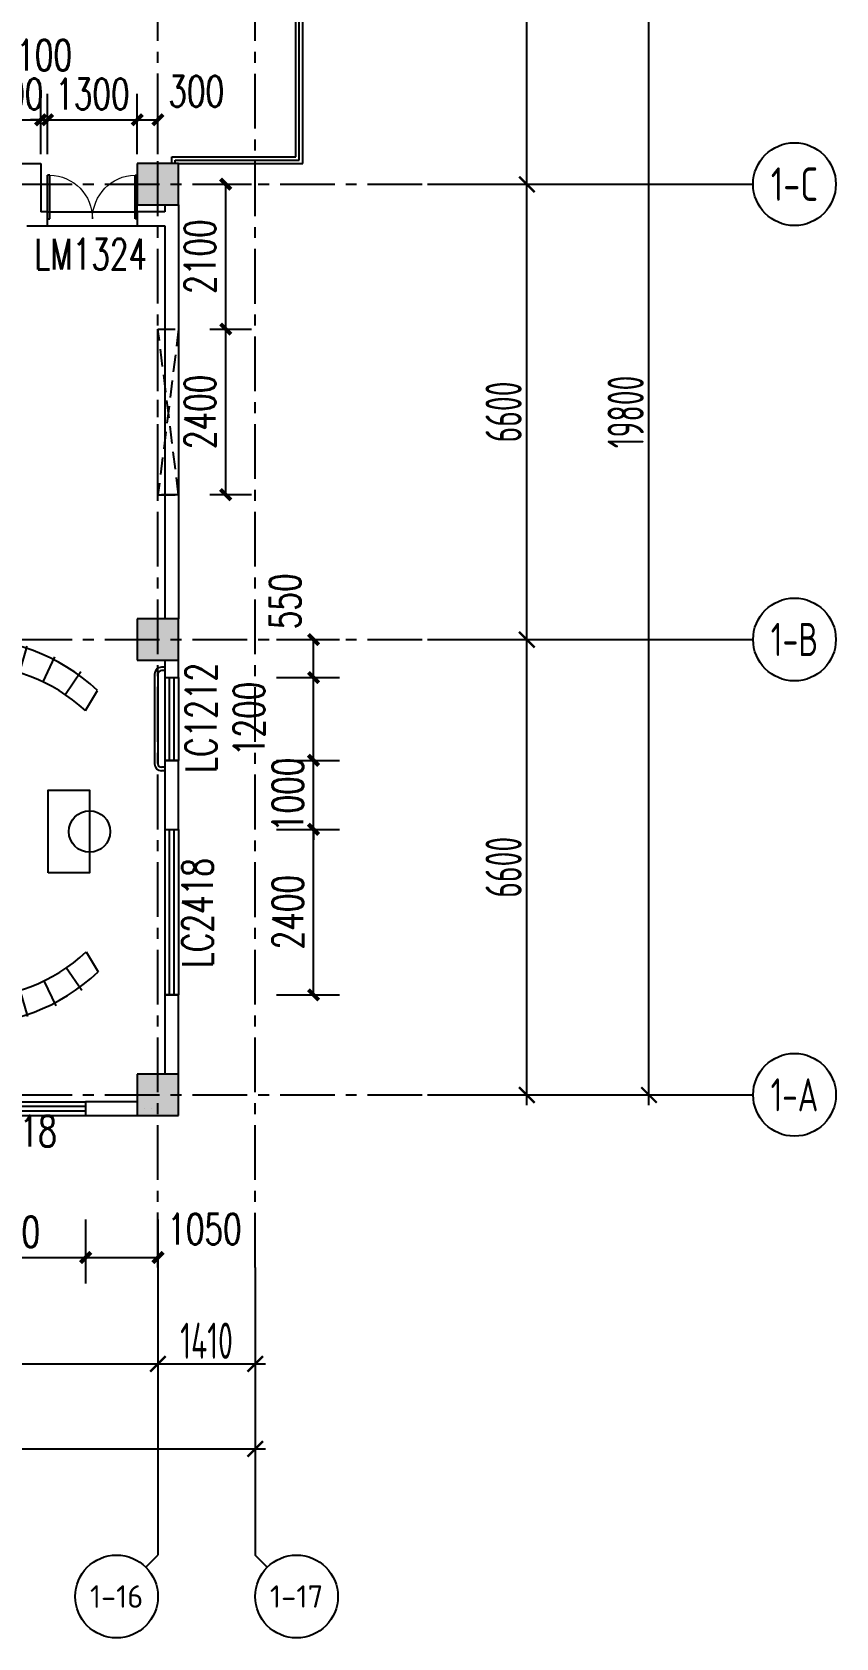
# Model space of a CAD drawing. Header units: millimetres. Extents: x -1048436 to -185795, y -983427 to 400387.
# Drawn here: x -681988 to -670332, y -215965 to -192689 of the extents above; entities that cross this region are included whole.
import ezdxf
from ezdxf.enums import TextEntityAlignment as Align

# ---------------------------------------------------------------- set-up
doc = ezdxf.new("R2010")
doc.units = ezdxf.units.MM
doc.header["$LTSCALE"] = 500
doc.linetypes.add('( Dashed )', pattern=[0.75, 0.5, -0.25])
doc.linetypes.add('一层轴网$0$CENTER', pattern=[50.8, 31.75, -6.35, 6.35, -6.35])
for name, color, linetype in [('AXIS_TEXT', 7, 'Continuous'), ('COLUMN', 254, 'Continuous'), ('PUB_DIM', 3, 'Continuous'), ('PUB_HATCH', 8, 'Continuous'), ('WINDOW', 4, 'Continuous'), ('WINDOW_TEXT', 7, 'Continuous'), ('一层轴网$0$建-文字', 4, 'Continuous'), ('一层轴网$0$建-符号', 150, 'Continuous'), ('一层轴网$0$建-轴线', 1, '一层轴网$0$CENTER'), ('建-墙', 254, 'Continuous'), ('建-家具', 8, 'Continuous'), ('建-楼梯-扶手栏杆', 3, 'Continuous'), ('建-符号-门编号', 13, 'Continuous'), ('建-门扇', 32, 'Continuous')]:
    doc.layers.add(name, color=color, linetype=linetype)
doc.layers.add('建-修改云', color=30, linetype='Continuous', plot=False)
doc.styles.add('_TCH_DIM_T3', font='SIMPLEX', dxfattribs={"width": 0.705882, "bigfont": 'GBCBIG'})
doc.styles.add('_TCH_WINDOW', font='SIMPLEX', dxfattribs={"height": 3.5, "bigfont": 'GBCBIG'})
doc.styles.add('COMPLEX', font='COMPLEX')
doc.styles.add('一层轴网$0$XD2008', font='xd-hzs.shx', dxfattribs={"width": 0.7, "bigfont": 'xd-hztxt.shx'})
doc.styles.add('一层轴网$0$XD2008_T3', font='xd-hzs.shx', dxfattribs={"width": 0.7, "bigfont": 'xd-hztxt.shx'})
doc.dimstyles.new('_TCH_ARCH&&150', dxfattribs={"dimtxt": 446.25, "dimasz": 150, "dimexe": 375, "dimexo": 450, "dimgap": 150, "dimtad": 1, "dimdec": 0, "dimzin": 0, "dimdsep": 46, "dimtxsty": '_TCH_DIM_T3', "dimblk": 'ARCHTICK', "dimcen": 0.09, "dimclrt": 7, "dimazin": 2, "dimtfac": 1, "dimtdec": 0, "dimtix": 1, "dimtmove": 2, "dimatfit": 3, "dimldrblk": 'ARCHTICK', "dimfxl": 1, "dimtolj": 1, "dimtzin": 0, "dimarcsym": 0})
doc.dimstyles.new('一层轴网$0$XD100&&150', dxfattribs={"dimtxt": 525, "dimasz": 225, "dimexe": 150, "dimexo": 150, "dimgap": 75, "dimtad": 1, "dimdec": 0, "dimdsep": 46, "dimtxsty": '一层轴网$0$XD2008_T3', "dimblk": '一层轴网$0$_ARCHTICK', "dimcen": 2.5, "dimdle": 150, "dimclrt": 7, "dimaunit": 1, "dimadec": 0, "dimazin": 0, "dimtfac": 1, "dimtdec": 0, "dimtix": 1, "dimtmove": 0, "dimatfit": 3, "dimfxl": 1, "dimtolj": 1, "dimtzin": 0, "dimarcsym": 0})

# ---------------------------------------------------------------- blocks, each defined once
blk = doc.blocks.new('tjytk')
at = {"layer": '建-家具'}
for p, q in [((22707711, -4835794), (22707720, -4836194)), ((22706991, -4836326), (22706860, -4835948)), ((22707351, -4836232), (22707280, -4835838)), ((22708092, -4836214), (22708144, -4835818)), ((22708568, -4835908), (22708455, -4836292)), ((22706650, -4836474), (22706462, -4836121)), ((22708803, -4836424), (22708974, -4836063)), ((22706096, -4836353), (22706336, -4836673)), ((22709350, -4836278), (22709125, -4836609)), ((22706057, -4836919), (22705771, -4836639)), ((22709416, -4836841), (22709589, -4836549)), ((22705493, -4836973), (22705819, -4837204)), ((22705628, -4837523), (22705270, -4837345)), ((22705107, -4837746), (22705488, -4837867)), ((22705404, -4838229), (22705008, -4838169)), ((22704976, -4838601), (22705376, -4838600)), ((22705406, -4838971), (22705011, -4839034)), ((22705112, -4839455), (22705492, -4839332)), ((22705634, -4839676), (22705277, -4839856)), ((22705502, -4840227), (22705827, -4839994)), ((22706066, -4840278), (22705781, -4840559)), ((22709425, -4840337), (22709600, -4840628)), ((22706109, -4840843), (22706347, -4840522)), ((22709363, -4840900), (22709136, -4840571)), ((22706662, -4840719), (22706476, -4841074)), ((22706875, -4841245), (22707003, -4840866)), ((22708583, -4841275), (22708468, -4840892)), ((22708814, -4840757), (22708988, -4841118)), ((22707364, -4840958), (22707295, -4841352)), ((22707727, -4841393), (22707734, -4840993)), ((22708105, -4840971), (22708159, -4841367))]:
    blk.add_line(p, q, dxfattribs=at)
at = {"layer": '建-家具', "elevation": 0}
blk.add_lwpolyline([(22708876, -4839194), (22708876, -4837994), (22709476, -4837994), (22709476, -4839194)], close=True, dxfattribs=at)
at = {"layer": '建-家具'}
blk.add_circle((22709476, -4838594), 300, dxfattribs=at)
for centre, radius in [((22707676, -4838594), 2800), ((22707776, -4838594), 2400)]:
    blk.add_arc(centre, radius, 46.9055, 313.4094, dxfattribs=at)
blk = doc.blocks.new('A$C3D0C7A98')
at = {"layer": '建-家具'}
for points in [[(-5000, 6730), (-6200, 6730), (-6200, 7330), (-5000, 7330)], [(-3800, 6730), (-5000, 6730), (-5000, 7330), (-3800, 7330)], [(-5000, 6130), (-6200, 6130), (-6200, 6730), (-5000, 6730)], [(-3800, 6130), (-5000, 6130), (-5000, 6730), (-3800, 6730)], [(-5000, 4930), (-6200, 4930), (-6200, 5530), (-5000, 5530)], [(-3800, 4930), (-5000, 4930), (-5000, 5530), (-3800, 5530)], [(-5000, 4330), (-6200, 4330), (-6200, 4930), (-5000, 4930)], [(-3800, 4330), (-5000, 4330), (-5000, 4930), (-3800, 4930)], [(-5000, 3130), (-6200, 3130), (-6200, 3730), (-5000, 3730)], [(-3800, 3130), (-5000, 3130), (-5000, 3730), (-3800, 3730)], [(-5000, 2530), (-6200, 2530), (-6200, 3130), (-5000, 3130)], [(-3800, 2530), (-5000, 2530), (-5000, 3130), (-3800, 3130)], [(-5000, 1330), (-6200, 1330), (-6200, 1930), (-5000, 1930)], [(-3800, 1330), (-5000, 1330), (-5000, 1930), (-3800, 1930)], [(-5000, 630), (-6200, 630), (-6200, 1330), (-5000, 1330)], [(-3800, 630), (-5000, 630), (-5000, 1330), (-3800, 1330)]]:
    blk.add_lwpolyline(points, close=True, dxfattribs=at)
at = {"layer": '建-家具', "elevation": 0}
for points in [[(-1600, 6730), (-2800, 6730), (-2800, 7330), (-1600, 7330)], [(-1600, 6130), (-2800, 6130), (-2800, 6730), (-1600, 6730)], [(-1600, 4930), (-2800, 4930), (-2800, 5530), (-1600, 5530)], [(-1600, 4930), (-400, 4930), (-400, 5530), (-1600, 5530)], [(-1600, 4330), (-2800, 4330), (-2800, 4930), (-1600, 4930)], [(-1600, 4330), (-400, 4330), (-400, 4930), (-1600, 4930)], [(-1600, 3130), (-2800, 3130), (-2800, 3730), (-1600, 3730)], [(-1600, 3130), (-400, 3130), (-400, 3730), (-1600, 3730)], [(-1600, 2530), (-2800, 2530), (-2800, 3130), (-1600, 3130)], [(-1600, 2530), (-400, 2530), (-400, 3130), (-1600, 3130)], [(-1600, 1330), (-2800, 1330), (-2800, 1930), (-1600, 1930)], [(-1600, 1330), (-400, 1330), (-400, 1930), (-1600, 1930)], [(-1600, 630), (-2800, 630), (-2800, 1330), (-1600, 1330)], [(-1600, 630), (-400, 630), (-400, 1330), (-1600, 1330)]]:
    blk.add_lwpolyline(points, close=True, dxfattribs=at)
at = {"layer": '建-家具', "linetype": 'Continuous', "extrusion": (0, 0, -1), "xscale": -1, "zscale": -1}
blk.add_blockref('tjytk', (22704618, 4842111), dxfattribs=at)
blk = doc.blocks.new('_AXISO')
blk.add_circle((0, 0), 0.5)
at = {"layer": 'AXIS_TEXT', "style": 'COMPLEX', "width": 1.041667}
blk.add_attdef('A', text='', height=0.56, dxfattribs=at).set_placement((-0.25, -0.28), (0.25, -0.28), align=Align.FIT)
blk = doc.blocks.new('一层轴网$0$_ARCHTICK')
at = {"color": 0, "linetype": 'ByBlock', "const_width": 0.15}
blk.add_lwpolyline([(-0.5, -0.5), (0.5, 0.5)], dxfattribs=at)
blk = doc.blocks.new('*D2908')
at = {"layer": 'Defpoints', "color": 0, "transparency": 16777216}
for p in [(67050, -2500), (73200, -2500), (73200, -3900)]:
    blk.add_point(p, dxfattribs=at)
at = {"layer": '一层轴网$0$建-符号', "color": 0, "lineweight": -2, "transparency": 16777216}
for p, q in [((67050, -2650), (67050, -4050)), ((73200, -2650), (73200, -4050)), ((66900, -3900), (73350, -3900))]:
    blk.add_line(p, q, dxfattribs=at)
at = {"layer": '一层轴网$0$建-符号', "color": 0, "lineweight": -2, "transparency": 16777216, "xscale": 225, "yscale": 225, "zscale": 225, "rotation": 180}
blk.add_blockref('一层轴网$0$_ARCHTICK', (67050, -3900), dxfattribs=at)
at = {"layer": '一层轴网$0$建-符号', "color": 0, "lineweight": -2, "transparency": 16777216, "xscale": 225, "yscale": 225, "zscale": 225}
blk.add_blockref('一层轴网$0$_ARCHTICK', (73200, -3900), dxfattribs=at)
at = {"layer": '一层轴网$0$建-符号', "color": 7, "transparency": 16777216, "insert": (70125, -3562.5), "char_height": 525, "attachment_point": 5, "style": '一层轴网$0$XD2008_T3'}
blk.add_mtext('\\A1;6150', dxfattribs=at)
blk = doc.blocks.new('*D2909')
at = {"layer": 'Defpoints', "color": 0, "transparency": 16777216}
for p in [(73200, -2500), (74610, -2500), (74610, -3900)]:
    blk.add_point(p, dxfattribs=at)
at = {"layer": '一层轴网$0$建-符号', "color": 0, "lineweight": -2, "transparency": 16777216}
for p, q in [((73200, -2650), (73200, -4050)), ((74610, -2650), (74610, -4050)), ((73050, -3900), (74760, -3900))]:
    blk.add_line(p, q, dxfattribs=at)
at = {"layer": '一层轴网$0$建-符号', "color": 0, "lineweight": -2, "transparency": 16777216, "xscale": 225, "yscale": 225, "zscale": 225, "rotation": 180}
blk.add_blockref('一层轴网$0$_ARCHTICK', (73200, -3900), dxfattribs=at)
at = {"layer": '一层轴网$0$建-符号', "color": 0, "lineweight": -2, "transparency": 16777216, "xscale": 225, "yscale": 225, "zscale": 225}
blk.add_blockref('一层轴网$0$_ARCHTICK', (74610, -3900), dxfattribs=at)
at = {"layer": '一层轴网$0$建-符号', "color": 7, "transparency": 16777216, "insert": (73905, -3563), "char_height": 525, "attachment_point": 5, "style": '一层轴网$0$XD2008_T3'}
blk.add_mtext('\\A1;1410', dxfattribs=at)
blk = doc.blocks.new('*D2910')
at = {"layer": 'Defpoints', "color": 0, "transparency": 16777216}
for p in [(0, -4275), (74610, -4275), (74610, -5130)]:
    blk.add_point(p, dxfattribs=at)
at = {"layer": '一层轴网$0$建-符号', "color": 0, "lineweight": -2, "transparency": 16777216}
for p, q in [((0, -4425), (0, -5280)), ((74610, -4425), (74610, -5280)), ((-150, -5130), (74760, -5130))]:
    blk.add_line(p, q, dxfattribs=at)
at = {"layer": '一层轴网$0$建-符号', "color": 0, "lineweight": -2, "transparency": 16777216, "xscale": 225, "yscale": 225, "zscale": 225, "rotation": 180}
blk.add_blockref('一层轴网$0$_ARCHTICK', (0, -5130), dxfattribs=at)
at = {"layer": '一层轴网$0$建-符号', "color": 0, "lineweight": -2, "transparency": 16777216, "xscale": 225, "yscale": 225, "zscale": 225}
blk.add_blockref('一层轴网$0$_ARCHTICK', (74610, -5130), dxfattribs=at)
at = {"layer": '一层轴网$0$建-符号', "color": 7, "transparency": 16777216, "insert": (37305, -4793), "char_height": 525, "attachment_point": 5, "style": '一层轴网$0$XD2008_T3'}
blk.add_mtext('\\A1;74610', dxfattribs=at)
blk = doc.blocks.new('*D2931')
at = {"layer": 'Defpoints', "color": 0, "transparency": 16777216}
for p in [(77110, 19800), (78550, 19800), (77110, 13200)]:
    blk.add_point(p, dxfattribs=at)
at = {"layer": '一层轴网$0$建-符号', "color": 0, "lineweight": -2, "transparency": 16777216}
for p, q in [((77260, 19800), (78700, 19800)), ((78550, 13050), (78550, 19950)), ((77260, 13200), (78700, 13200))]:
    blk.add_line(p, q, dxfattribs=at)
at = {"layer": '一层轴网$0$建-符号', "color": 0, "lineweight": -2, "transparency": 16777216, "xscale": 225, "yscale": 225, "zscale": 225}
for p, rotation in [((78550, 19800), 90), ((78550, 13200), 270)]:
    blk.add_blockref('一层轴网$0$_ARCHTICK', p, dxfattribs=dict(at, rotation=rotation))
at = {"layer": '一层轴网$0$建-符号', "color": 7, "transparency": 16777216, "insert": (78212, 16500), "char_height": 525, "attachment_point": 5, "rotation": 90, "style": '一层轴网$0$XD2008_T3'}
blk.add_mtext('\\A1;6600', dxfattribs=at)
blk = doc.blocks.new('*D2932')
at = {"layer": 'Defpoints', "color": 0, "transparency": 16777216}
for p in [(77110, 13200), (78550, 13200), (77110, 6600)]:
    blk.add_point(p, dxfattribs=at)
at = {"layer": '一层轴网$0$建-符号', "color": 0, "lineweight": -2, "transparency": 16777216}
for p, q in [((78550, 6450), (78550, 13350)), ((77260, 13200), (78700, 13200)), ((77260, 6600), (78700, 6600))]:
    blk.add_line(p, q, dxfattribs=at)
at = {"layer": '一层轴网$0$建-符号', "color": 0, "lineweight": -2, "transparency": 16777216, "xscale": 225, "yscale": 225, "zscale": 225}
for p, rotation in [((78550, 13200), 90), ((78550, 6600), 270)]:
    blk.add_blockref('一层轴网$0$_ARCHTICK', p, dxfattribs=dict(at, rotation=rotation))
at = {"layer": '一层轴网$0$建-符号', "color": 7, "transparency": 16777216, "insert": (78212, 9900), "char_height": 525, "attachment_point": 5, "rotation": 90, "style": '一层轴网$0$XD2008_T3'}
blk.add_mtext('\\A1;6600', dxfattribs=at)
blk = doc.blocks.new('*D2933')
at = {"layer": 'Defpoints', "color": 0, "transparency": 16777216}
for p in [(77110, 6600), (78550, 6600), (77110, 0)]:
    blk.add_point(p, dxfattribs=at)
at = {"layer": '一层轴网$0$建-符号', "color": 0, "lineweight": -2, "transparency": 16777216}
for p, q in [((77260, 6600), (78700, 6600)), ((78550, -150), (78550, 6750)), ((77260, 0), (78700, 0))]:
    blk.add_line(p, q, dxfattribs=at)
at = {"layer": '一层轴网$0$建-符号', "color": 0, "lineweight": -2, "transparency": 16777216, "xscale": 225, "yscale": 225, "zscale": 225}
for p, rotation in [((78550, 6600), 90), ((78550, 0), 270)]:
    blk.add_blockref('一层轴网$0$_ARCHTICK', p, dxfattribs=dict(at, rotation=rotation))
at = {"layer": '一层轴网$0$建-符号', "color": 7, "transparency": 16777216, "insert": (78212, 3300), "char_height": 525, "attachment_point": 5, "rotation": 90, "style": '一层轴网$0$XD2008_T3'}
blk.add_mtext('\\A1;6600', dxfattribs=at)
blk = doc.blocks.new('*D2934')
at = {"layer": 'Defpoints', "color": 0, "transparency": 16777216}
for p in [(78925, 19800), (80320, 19800), (78925, 0)]:
    blk.add_point(p, dxfattribs=at)
at = {"layer": '一层轴网$0$建-符号', "color": 0, "lineweight": -2, "transparency": 16777216}
for p, q in [((79075, 19800), (80470, 19800)), ((80320, -150), (80320, 19950)), ((79075, 0), (80470, 0))]:
    blk.add_line(p, q, dxfattribs=at)
at = {"layer": '一层轴网$0$建-符号', "color": 0, "lineweight": -2, "transparency": 16777216, "xscale": 225, "yscale": 225, "zscale": 225}
for p, rotation in [((80320, 19800), 90), ((80320, 0), 270)]:
    blk.add_blockref('一层轴网$0$_ARCHTICK', p, dxfattribs=dict(at, rotation=rotation))
at = {"layer": '一层轴网$0$建-符号', "color": 7, "transparency": 16777216, "insert": (79982.5, 9900), "char_height": 525, "attachment_point": 5, "rotation": 90, "style": '一层轴网$0$XD2008_T3'}
blk.add_mtext('\\A1;19800', dxfattribs=at)
blk = doc.blocks.new('_ArchTick')
at = {"color": 0, "linetype": 'ByBlock', "const_width": 0.4}
blk.add_lwpolyline([(-0.5, -0.5), (0.5, 0.5)], dxfattribs=at)
blk = doc.blocks.new('*D2999')
at = {"layer": 'Defpoints', "color": 0, "transparency": 16777216}
for p in [(-68042, 48625), (-67361, 48625), (-68042, 46525)]:
    blk.add_point(p, dxfattribs=at)
at = {"layer": 'PUB_DIM', "color": 0, "lineweight": -2, "transparency": 16777216}
for p, q in [((-67592, 48625), (-66986, 48625)), ((-67361, 46525), (-67361, 48625)), ((-67592, 46525), (-66986, 46525))]:
    blk.add_line(p, q, dxfattribs=at)
at = {"layer": 'PUB_DIM', "color": 0, "lineweight": -2, "transparency": 16777216, "xscale": 150, "yscale": 150, "zscale": 150}
for p, rotation in [((-67361, 48625), 90), ((-67361, 46525), 270)]:
    blk.add_blockref('_ArchTick', p, dxfattribs=dict(at, rotation=rotation))
at = {"layer": 'PUB_DIM', "color": 7, "transparency": 16777216, "insert": (-67734, 47575), "char_height": 446.2, "attachment_point": 5, "rotation": 90, "style": '_TCH_DIM_T3'}
blk.add_mtext('\\A1;2100', dxfattribs=at)
blk = doc.blocks.new('*D3000')
at = {"layer": 'Defpoints', "color": 0, "transparency": 16777216}
for p in [(-68042, 46525), (-67361, 46525), (-68042, 44125)]:
    blk.add_point(p, dxfattribs=at)
at = {"layer": 'PUB_DIM', "color": 0, "lineweight": -2, "transparency": 16777216}
for p, q in [((-67592, 46525), (-66986, 46525)), ((-67361, 44125), (-67361, 46525)), ((-67592, 44125), (-66986, 44125))]:
    blk.add_line(p, q, dxfattribs=at)
at = {"layer": 'PUB_DIM', "color": 0, "lineweight": -2, "transparency": 16777216, "xscale": 150, "yscale": 150, "zscale": 150}
for p, rotation in [((-67361, 46525), 90), ((-67361, 44125), 270)]:
    blk.add_blockref('_ArchTick', p, dxfattribs=dict(at, rotation=rotation))
at = {"layer": 'PUB_DIM', "color": 7, "transparency": 16777216, "insert": (-67734, 45325), "char_height": 446.2, "attachment_point": 5, "rotation": 90, "style": '_TCH_DIM_T3'}
blk.add_mtext('\\A1;2400', dxfattribs=at)
blk = doc.blocks.new('*D1378')
at = {"layer": 'Defpoints', "color": 0, "transparency": 16777216}
for p in [(-678895, -204245), (-677906, -204245), (-678895, -206645)]:
    blk.add_point(p, dxfattribs=at)
at = {"layer": 'PUB_DIM', "color": 0, "lineweight": -2, "transparency": 16777216}
for p, q in [((-678445, -204245), (-677531, -204245)), ((-677906, -206645), (-677906, -204245)), ((-678445, -206645), (-677531, -206645))]:
    blk.add_line(p, q, dxfattribs=at)
at = {"layer": 'PUB_DIM', "color": 0, "lineweight": -2, "transparency": 16777216, "xscale": 150, "yscale": 150, "zscale": 150}
for p, rotation in [((-677906, -204245), 90), ((-677906, -206645), 270)]:
    blk.add_blockref('_ArchTick', p, dxfattribs=dict(at, rotation=rotation))
at = {"layer": 'PUB_DIM', "color": 7, "transparency": 16777216, "insert": (-678279, -205445), "char_height": 446.2, "attachment_point": 5, "rotation": 90, "style": '_TCH_DIM_T3'}
blk.add_mtext('\\A1;2400', dxfattribs=at)
blk = doc.blocks.new('*D1379')
at = {"layer": 'Defpoints', "color": 0, "transparency": 16777216}
for p in [(-678895, -203245), (-677906, -203245), (-678895, -204245)]:
    blk.add_point(p, dxfattribs=at)
at = {"layer": 'PUB_DIM', "color": 0, "lineweight": -2, "transparency": 16777216}
for p, q in [((-677906, -203245), (-677906, -203095)), ((-678445, -203245), (-677531, -203245)), ((-677906, -204245), (-677906, -203245)), ((-678445, -204245), (-677531, -204245)), ((-677906, -204245), (-677906, -204395))]:
    blk.add_line(p, q, dxfattribs=at)
at = {"layer": 'PUB_DIM', "color": 0, "lineweight": -2, "transparency": 16777216, "xscale": 150, "yscale": 150, "zscale": 150}
for p, rotation in [((-677906, -203245), 270), ((-677906, -204245), 90)]:
    blk.add_blockref('_ArchTick', p, dxfattribs=dict(at, rotation=rotation))
at = {"layer": 'PUB_DIM', "color": 7, "transparency": 16777216, "insert": (-678279, -203745), "char_height": 446.2, "attachment_point": 5, "rotation": 90, "style": '_TCH_DIM_T3'}
blk.add_mtext('\\A1;1000', dxfattribs=at)
blk = doc.blocks.new('*D1380')
at = {"layer": 'Defpoints', "color": 0, "transparency": 16777216}
for p in [(-678895, -202045), (-677906, -202045), (-678895, -203245)]:
    blk.add_point(p, dxfattribs=at)
at = {"layer": 'PUB_DIM', "color": 0, "lineweight": -2, "transparency": 16777216}
for p, q in [((-678445, -202045), (-677531, -202045)), ((-677906, -203245), (-677906, -202045)), ((-678445, -203245), (-677531, -203245))]:
    blk.add_line(p, q, dxfattribs=at)
at = {"layer": 'PUB_DIM', "color": 0, "lineweight": -2, "transparency": 16777216, "xscale": 150, "yscale": 150, "zscale": 150}
for p, rotation in [((-677906, -202045), 90), ((-677906, -203245), 270)]:
    blk.add_blockref('_ArchTick', p, dxfattribs=dict(at, rotation=rotation))
at = {"layer": 'PUB_DIM', "color": 7, "transparency": 16777216, "insert": (-678843, -202645), "char_height": 446.2, "attachment_point": 5, "rotation": 90, "style": '_TCH_DIM_T3'}
blk.add_mtext('\\A1;1200', dxfattribs=at)
blk = doc.blocks.new('*D1381')
at = {"layer": 'Defpoints', "color": 0, "transparency": 16777216}
for p in [(-678895, -201495), (-677906, -201495), (-678895, -202045)]:
    blk.add_point(p, dxfattribs=at)
at = {"layer": 'PUB_DIM', "color": 0, "lineweight": -2, "transparency": 16777216}
for p, q in [((-678445, -201495), (-677531, -201495)), ((-677906, -202045), (-677906, -201495)), ((-678445, -202045), (-677531, -202045))]:
    blk.add_line(p, q, dxfattribs=at)
at = {"layer": 'PUB_DIM', "color": 0, "lineweight": -2, "transparency": 16777216, "xscale": 150, "yscale": 150, "zscale": 150}
for p, rotation in [((-677906, -201495), 90), ((-677906, -202045), 270)]:
    blk.add_blockref('_ArchTick', p, dxfattribs=dict(at, rotation=rotation))
at = {"layer": 'PUB_DIM', "color": 7, "transparency": 16777216, "insert": (-678318, -200940), "char_height": 446.2, "attachment_point": 5, "rotation": 90, "style": '_TCH_DIM_T3'}
blk.add_mtext('\\A1;550', dxfattribs=at)
blk = doc.blocks.new('*D1454')
at = {"layer": 'Defpoints', "color": 0, "transparency": 16777216}
for p in [(-681863, -193959), (-682863, -194910), (-681863, -194910)]:
    blk.add_point(p, dxfattribs=at)
at = {"layer": 'PUB_DIM', "color": 0, "lineweight": -2, "transparency": 16777216}
for p, q in [((-682863, -194460), (-682863, -193584)), ((-681863, -194460), (-681863, -193584)), ((-682863, -193959), (-683013, -193959)), ((-682863, -193959), (-681863, -193959)), ((-681863, -193959), (-681713, -193959))]:
    blk.add_line(p, q, dxfattribs=at)
at = {"layer": 'PUB_DIM', "color": 0, "lineweight": -2, "transparency": 16777216, "xscale": 150, "yscale": 150, "zscale": 150}
blk.add_blockref('_ArchTick', (-682863, -193959), dxfattribs=at)
at = {"layer": 'PUB_DIM', "color": 0, "lineweight": -2, "transparency": 16777216, "xscale": 150, "yscale": 150, "zscale": 150, "rotation": 180}
blk.add_blockref('_ArchTick', (-681863, -193959), dxfattribs=at)
at = {"layer": 'PUB_DIM', "color": 7, "transparency": 16777216, "insert": (-682363, -193586), "char_height": 446.2, "attachment_point": 5, "style": '_TCH_DIM_T3'}
blk.add_mtext('\\A1;1000', dxfattribs=at)
blk = doc.blocks.new('*D1455')
at = {"layer": 'Defpoints', "color": 0, "transparency": 16777216}
for p in [(-681763, -193959), (-681863, -194910), (-681763, -194910)]:
    blk.add_point(p, dxfattribs=at)
at = {"layer": 'PUB_DIM', "color": 0, "lineweight": -2, "transparency": 16777216}
for p, q in [((-681863, -194460), (-681863, -193584)), ((-681763, -194460), (-681763, -193584)), ((-681863, -193959), (-682013, -193959)), ((-681863, -193959), (-681763, -193959)), ((-681763, -193959), (-681613, -193959))]:
    blk.add_line(p, q, dxfattribs=at)
at = {"layer": 'PUB_DIM', "color": 0, "lineweight": -2, "transparency": 16777216, "xscale": 150, "yscale": 150, "zscale": 150}
blk.add_blockref('_ArchTick', (-681863, -193959), dxfattribs=at)
at = {"layer": 'PUB_DIM', "color": 0, "lineweight": -2, "transparency": 16777216, "xscale": 150, "yscale": 150, "zscale": 150, "rotation": 180}
blk.add_blockref('_ArchTick', (-681763, -193959), dxfattribs=at)
at = {"layer": 'PUB_DIM', "color": 7, "transparency": 16777216, "insert": (-681813, -193022), "char_height": 446.2, "attachment_point": 5, "style": '_TCH_DIM_T3'}
blk.add_mtext('\\A1;100', dxfattribs=at)
blk = doc.blocks.new('*D1456')
at = {"layer": 'Defpoints', "color": 0, "transparency": 16777216}
for p in [(-680463, -193959), (-681763, -194910), (-680463, -194910)]:
    blk.add_point(p, dxfattribs=at)
at = {"layer": 'PUB_DIM', "color": 0, "lineweight": -2, "transparency": 16777216}
for p, q in [((-681763, -194460), (-681763, -193584)), ((-680463, -194460), (-680463, -193584)), ((-681763, -193959), (-681913, -193959)), ((-681763, -193959), (-680463, -193959)), ((-680463, -193959), (-680313, -193959))]:
    blk.add_line(p, q, dxfattribs=at)
at = {"layer": 'PUB_DIM', "color": 0, "lineweight": -2, "transparency": 16777216, "xscale": 150, "yscale": 150, "zscale": 150}
blk.add_blockref('_ArchTick', (-681763, -193959), dxfattribs=at)
at = {"layer": 'PUB_DIM', "color": 0, "lineweight": -2, "transparency": 16777216, "xscale": 150, "yscale": 150, "zscale": 150, "rotation": 180}
blk.add_blockref('_ArchTick', (-680463, -193959), dxfattribs=at)
at = {"layer": 'PUB_DIM', "color": 7, "transparency": 16777216, "insert": (-681113, -193586), "char_height": 446.2, "attachment_point": 5, "style": '_TCH_DIM_T3'}
blk.add_mtext('\\A1;1300', dxfattribs=at)
blk = doc.blocks.new('*D1457')
at = {"layer": 'Defpoints', "color": 0, "transparency": 16777216}
for p in [(-680163, -193959), (-680463, -194910), (-680163, -194910)]:
    blk.add_point(p, dxfattribs=at)
at = {"layer": 'PUB_DIM', "color": 0, "lineweight": -2, "transparency": 16777216}
for p, q in [((-680463, -194460), (-680463, -193584)), ((-680163, -194460), (-680163, -193584)), ((-680463, -193959), (-680163, -193959))]:
    blk.add_line(p, q, dxfattribs=at)
at = {"layer": 'PUB_DIM', "color": 0, "lineweight": -2, "transparency": 16777216, "xscale": 150, "yscale": 150, "zscale": 150, "rotation": 180}
blk.add_blockref('_ArchTick', (-680463, -193959), dxfattribs=at)
at = {"layer": 'PUB_DIM', "color": 0, "lineweight": -2, "transparency": 16777216, "xscale": 150, "yscale": 150, "zscale": 150}
blk.add_blockref('_ArchTick', (-680163, -193959), dxfattribs=at)
at = {"layer": 'PUB_DIM', "color": 7, "transparency": 16777216, "insert": (-679608, -193547), "char_height": 446.2, "attachment_point": 5, "style": '_TCH_DIM_T3'}
blk.add_mtext('\\A1;300', dxfattribs=at)
blk = doc.blocks.new('*D2063')
at = {"layer": 'Defpoints', "color": 0, "transparency": 16777216}
for p in [(-683612, -209450), (-681212, -209450), (-681212, -210452)]:
    blk.add_point(p, dxfattribs=at)
at = {"layer": 'PUB_DIM', "color": 0, "lineweight": -2, "transparency": 16777216}
for p, q in [((-683612, -209900), (-683612, -210827)), ((-681212, -209900), (-681212, -210827)), ((-683612, -210452), (-681212, -210452))]:
    blk.add_line(p, q, dxfattribs=at)
at = {"layer": 'PUB_DIM', "color": 0, "lineweight": -2, "transparency": 16777216, "xscale": 150, "yscale": 150, "zscale": 150, "rotation": 180}
blk.add_blockref('_ArchTick', (-683612, -210452), dxfattribs=at)
at = {"layer": 'PUB_DIM', "color": 0, "lineweight": -2, "transparency": 16777216, "xscale": 150, "yscale": 150, "zscale": 150}
blk.add_blockref('_ArchTick', (-681212, -210452), dxfattribs=at)
at = {"layer": 'PUB_DIM', "color": 7, "transparency": 16777216, "insert": (-682412, -210079), "char_height": 446.2, "attachment_point": 5, "style": '_TCH_DIM_T3'}
blk.add_mtext('\\A1;2400', dxfattribs=at)
blk = doc.blocks.new('*D2064')
at = {"layer": 'Defpoints', "color": 0, "transparency": 16777216}
for p in [(-681212, -209450), (-680163, -209450), (-680163, -210452)]:
    blk.add_point(p, dxfattribs=at)
at = {"layer": 'PUB_DIM', "color": 0, "lineweight": -2, "transparency": 16777216}
for p, q in [((-681212, -209900), (-681212, -210827)), ((-680163, -209900), (-680163, -210827)), ((-681212, -210452), (-680163, -210452))]:
    blk.add_line(p, q, dxfattribs=at)
at = {"layer": 'PUB_DIM', "color": 0, "lineweight": -2, "transparency": 16777216, "xscale": 150, "yscale": 150, "zscale": 150, "rotation": 180}
blk.add_blockref('_ArchTick', (-681212, -210452), dxfattribs=at)
at = {"layer": 'PUB_DIM', "color": 0, "lineweight": -2, "transparency": 16777216, "xscale": 150, "yscale": 150, "zscale": 150}
blk.add_blockref('_ArchTick', (-680163, -210452), dxfattribs=at)
at = {"layer": 'PUB_DIM', "color": 7, "transparency": 16777216, "insert": (-679488, -210039), "char_height": 446.2, "attachment_point": 5, "style": '_TCH_DIM_T3'}
blk.add_mtext('\\A1;1050', dxfattribs=at)
blk = doc.blocks.new('$DorLib2D$00000002')
for p, q in [((-0.5, 0), (-0.5, 0.4875)), ((-0.475, 0.4875), (-0.5, 0.4875)), ((-0.475, 0), (-0.475, 0.4875)), ((0.475, 0), (0.475, 0.4875)), ((0.475, 0.4875), (0.5, 0.4875)), ((0.5, 0), (0.5, 0.4875)), ((-0.5, 0), (-0.475, 0)), ((0.5, 0), (0.475, 0))]:
    blk.add_line(p, q)
at = {"lineweight": 13}
for centre, start, end in [((-0.4875, 0), 0, 88.53072), ((0.4875, 0), 91.46928, 180)]:
    blk.add_arc(centre, 0.4875, start, end, dxfattribs=at)
blk = doc.blocks.new('$TCHSYS$WIN2D')
for p, q in [((-0.5, 0.5), (0.5, 0.5)), ((-0.5, 0.5), (-0.5, -0.5)), ((0.5, 0.5), (0.5, -0.5)), ((0.5, 0.1667), (-0.5, 0.1667)), ((0.5, -0.1667), (-0.5, -0.1667)), ((-0.5, -0.5), (0.5, -0.5))]:
    blk.add_line(p, q)
blk = doc.blocks.new('一层轴网')
at = {"layer": '一层轴网$0$建-符号'}
for p, q in [((77110, 13200), (81830, 13200)), ((81830.3, 13201.8), (81830.3, 13201.8)), ((77110, 6600), (81830, 6600)), ((81830.6, 6601.8), (81830.6, 6601.8)), ((77110, 0), (81830, 0)), ((81830.9, 1.8), (81830.9, 1.8)), ((73200, -2500), (73200, -6670)), ((74610, -2500), (74610, -6670)), ((73024.3, -6845.7), (73200, -6670)), ((74785.7, -6845.7), (74610, -6670))]:
    blk.add_line(p, q, dxfattribs=at)
at = {"layer": '一层轴网$0$建-轴线', "ltscale": 0.05}
for p, q in [((-2500, 13200), (77110, 13200)), ((-2500, 6600), (77110, 6600)), ((-2500, 0), (77110, 0))]:
    blk.add_line(p, q, dxfattribs=at)
for points in [[(73200, -2500), (73200, 26879.1)], [(74610, -2500.8), (74610, 26878.3)]]:
    blk.add_lwpolyline(points, dxfattribs=at)
at = {"layer": '一层轴网$0$建-符号'}
ref = blk.add_blockref('_AXISO', (82430.3, 13201.8), dxfattribs=dict(at, xscale=1200, yscale=1200, zscale=1200))
ref.add_attrib('A', '1-C', dxfattribs={"layer": '一层轴网$0$建-文字', "height": 486.4, "style": '一层轴网$0$XD2008', "width": 0.917494}).set_placement((82087.9, 12958.6), (82772.7, 12958.6), align=Align.FIT)
ref = blk.add_blockref('_AXISO', (82430.6, 6601.8), dxfattribs=dict(at, xscale=1200, yscale=1200, zscale=1200))
ref.add_attrib('A', '1-B', dxfattribs={"layer": '一层轴网$0$建-文字', "height": 481.73, "style": '一层轴网$0$XD2008', "width": 0.947467}).set_placement((82086.5, 6360.9), (82774.6, 6360.9), align=Align.FIT)
ref = blk.add_blockref('_AXISO', (82430.9, 1.8), dxfattribs=dict(at, xscale=1200, yscale=1200, zscale=1200))
ref.add_attrib('A', '1-A', dxfattribs={"layer": '一层轴网$0$建-文字', "height": 479.03, "style": '一层轴网$0$XD2008', "width": 0.922464}).set_placement((82085.8, -237.7), (82775.9, -237.7), align=Align.FIT)
ref = blk.add_blockref('_AXISO', (72600, -7270), dxfattribs=dict(at, xscale=1200, yscale=1200, zscale=1200))
ref.add_attrib('A', '1-16', dxfattribs={"layer": '一层轴网$0$建-文字', "height": 326.94, "style": '一层轴网$0$XD2008', "width": 0.778903}).set_placement((72213.1, -7433.5), (72986.9, -7433.5), align=Align.FIT)
ref = blk.add_blockref('_AXISO', (75210, -7270), dxfattribs=dict(at, xscale=1200, yscale=1200, zscale=1200))
ref.add_attrib('A', '1-17', dxfattribs={"layer": '一层轴网$0$建-文字', "height": 323.08, "style": '一层轴网$0$XD2008', "width": 0.78}).set_placement((74822.3, -7431.5), (75597.7, -7431.5), align=Align.FIT)
for p1, p2, distance, picture, middle in [((77110, 13200), (77110, 19800), -1440, '*D2931', (78212.5, 16500)), ((78925, 0), (78925, 19800), -1395, '*D2934', (79982.5, 9900)), ((77110, 6600), (77110, 13200), -1440, '*D2932', (78212.5, 9900)), ((77110, 0), (77110, 6600), -1440, '*D2933', (78212.5, 3300)), ((67050, -2500), (73200, -2500), -1400, '*D2908', (70125, -3562.5)), ((73200, -2500), (74610, -2500), -1400, '*D2909', (73905, -3562.5)), ((0, -4275), (74610, -4275), -855, '*D2910', (37305, -4792.5))]:
    dim = blk.add_aligned_dim(p1=p1, p2=p2, distance=distance, dimstyle='一层轴网$0$XD100&&150', dxfattribs=at)
    dim.commit()
    dim.dimension.update_dxf_attribs({"geometry": picture, "text_midpoint": middle})
blk = doc.blocks.new('A$C209F2007')
at = {"linetype": '( Dashed )'}
blk.add_lwpolyline([(-68043.1, 46524.5), (-68043.1, 44124.5), (-68343.1, 44124.5), (-68343.1, 46524.5), (-68043.1, 46524.5), (-68343.1, 44124.5), (-68043.1, 44124.5), (-68343.1, 46524.5)], dxfattribs=at)
at = {"layer": 'PUB_DIM'}
for p1, p2, picture, middle in [((-68041.8, 46524.5), (-68041.8, 48624.5), '*D2999', (-67734.2, 47574.5)), ((-68041.8, 44124.5), (-68041.8, 46524.5), '*D3000', (-67734.2, 45324.5))]:
    dim = blk.add_aligned_dim(p1=p1, p2=p2, distance=-680.7, dimstyle='_TCH_ARCH&&150', dxfattribs=at)
    dim.commit()
    dim.dimension.update_dxf_attribs({"geometry": picture, "text_midpoint": middle})

msp = doc.modelspace()

# ---------------------------------------------------------------- hatches: boundary and pattern name
at = {"layer": 'PUB_HATCH'}
for points in [[(-680462.7, -194594.8), (-680462.7, -195194.8), (-679862.7, -195194.8), (-679862.7, -194594.8)], [(-680462.7, -201194.8), (-680462.7, -201794.8), (-679862.7, -201794.8), (-679862.7, -201194.8)], [(-680462.7, -207794.8), (-680462.7, -208394.8), (-679862.7, -208394.8), (-679862.7, -207794.8)]]:
    msp.add_hatch(color=256, dxfattribs=at).paths.add_polyline_path(points)

# ---------------------------------------------------------------- linework, layer by layer
for p, q in [((-678062.7, -194594.8), (-678062.7, -192094)), ((-679862.7, -194594.8), (-678062.7, -194594.8))]:
    msp.add_line(p, q)
at = {"layer": 'COLUMN'}
for p, q in [((-680462.7, -194594.8), (-680462.7, -195194.8)), ((-679862.7, -194594.8), (-680462.7, -194594.8)), ((-679862.7, -195194.8), (-679862.7, -194594.8)), ((-680462.7, -195194.8), (-679862.7, -195194.8)), ((-680462.7, -201194.8), (-680462.7, -201794.8)), ((-679862.7, -201194.8), (-680462.7, -201194.8)), ((-679862.7, -201794.8), (-679862.7, -201194.8)), ((-680462.7, -201794.8), (-679862.7, -201794.8)), ((-680462.7, -207794.8), (-680462.7, -208394.8)), ((-679862.7, -207794.8), (-680462.7, -207794.8)), ((-679862.7, -208394.8), (-679862.7, -207794.8)), ((-680462.7, -208394.8), (-679862.7, -208394.8))]:
    msp.add_line(p, q, dxfattribs=at)
at = {"layer": '建-修改云'}
msp.add_line((-686512.2, -208394.8), (-680377.7, -208394.8), dxfattribs=at)
at = {"layer": '建-墙'}
for p, q in [((-682762.7, -194595.1), (-681862.7, -194595.1)), ((-681862.7, -194595.1), (-681862.7, -195295.1)), ((-680062.7, -195194.8), (-680062.7, -195295.1)), ((-679862.7, -195194.8), (-679862.7, -195395.1)), ((-682062.7, -195495.1), (-681762.7, -195495.1)), ((-681762.7, -195295.1), (-681862.7, -195295.1)), ((-681762.7, -195495.1), (-681762.7, -195295.1)), ((-680062.7, -195295.1), (-680462.7, -195295.1)), ((-680462.7, -195295.1), (-680462.7, -195495.1)), ((-680462.7, -195495.1), (-680062.7, -195495.1)), ((-680062.7, -195495.1), (-680062.7, -201194.8)), ((-679862.7, -195395.1), (-679862.7, -201194.8)), ((-680062.7, -201794.8), (-680062.7, -202044.8)), ((-679862.7, -202044.8), (-679862.7, -201794.8)), ((-680062.7, -202044.8), (-679862.7, -202044.8)), ((-680062.7, -203244.8), (-680062.7, -204244.8)), ((-679862.7, -203244.8), (-680062.7, -203244.8)), ((-679862.7, -204244.8), (-679862.7, -203244.8)), ((-680062.7, -204244.8), (-679862.7, -204244.8)), ((-679862.7, -206644.8), (-680062.7, -206644.8)), ((-680062.7, -206644.8), (-680062.7, -207794.8)), ((-679862.7, -207794.8), (-679862.7, -206644.8)), ((-680462.7, -208194.8), (-681212.2, -208194.8)), ((-681212.2, -208194.8), (-681212.2, -208394.8)), ((-680362.4, -208294.8), (-680362.4, -208294.8)), ((-680262.3, -208294.8), (-680262.3, -208294.8)), ((-680162.2, -208294.8), (-680162.2, -208294.8)), ((-681212.2, -208394.8), (-680462.7, -208394.8))]:
    msp.add_line(p, q, dxfattribs=at)
at = {"layer": '建-楼梯-扶手栏杆'}
for p, q in [((-678162.7, -194494.8), (-678162.7, -192194)), ((-678112.7, -194544.8), (-678112.7, -192144)), ((-679962.7, -194494.8), (-678162.7, -194494.8)), ((-679962.7, -194594.8), (-679962.7, -194494.8)), ((-679912.7, -194544.8), (-678112.7, -194544.8)), ((-679912.7, -194594.8), (-679912.7, -194544.8)), ((-680212.7, -201994.8), (-680212.7, -203294.8)), ((-680162.7, -201994.8), (-680162.7, -203294.8)), ((-680062.7, -201894.8), (-680112.7, -201894.8)), ((-680062.7, -201944.8), (-680112.7, -201944.8)), ((-680062.7, -203344.8), (-680112.7, -203344.8)), ((-680062.7, -203394.8), (-680112.7, -203394.8))]:
    msp.add_line(p, q, dxfattribs=at)
for centre, radius, start, end in [((-680112.7, -201994.8), 100, 90, 180), ((-680112.7, -201994.8), 50, 90, 180), ((-680112.7, -203294.8), 100, 180, 270), ((-680112.7, -203294.8), 50, 180, 270)]:
    msp.add_arc(centre, radius, start, end, dxfattribs=at)
at = {"layer": '建-门扇'}
for p, q in [((-681762.7, -195295.1), (-680462.7, -195295.1)), ((-681762.7, -195495.1), (-680462.7, -195495.1))]:
    msp.add_line(p, q, dxfattribs=at)

# ---------------------------------------------------------------- block references
for name, p in [('一层轴网', (-753362.7, -208094.8)), ('A$C209F2007', (-611819.6, -243518.5)), ('A$C3D0C7A98', (-686012.7, -207794))]:
    msp.add_blockref(name, p)
at = {"layer": 'WINDOW'}
ref = msp.add_blockref('$TCHSYS$WIN2D', (-679962.7, -202644.8), dxfattribs=dict(at, xscale=1200, yscale=-200, zscale=1200, rotation=270))
ref.add_attrib('A', 'LC1212', (-679314.6, -203424.8), dxfattribs={"layer": 'WINDOW_TEXT', "height": 446.25, "rotation": 90, "style": '_TCH_WINDOW', "width": 0.705882})
ref = msp.add_blockref('$TCHSYS$WIN2D', (-679962.7, -205444.8), dxfattribs=dict(at, xscale=2400, yscale=-200, zscale=2400, rotation=270))
ref.add_attrib('A', 'LC2418', (-679364.6, -206254.8), dxfattribs={"layer": 'WINDOW_TEXT', "height": 446.25, "rotation": 90, "style": '_TCH_WINDOW', "width": 0.705882})
ref = msp.add_blockref('$TCHSYS$WIN2D', (-682412.2, -208294.8), dxfattribs=dict(at, xscale=-2400, yscale=-200, zscale=-2400, rotation=180))
ref.add_attrib('A', 'LC2418', (-683222.2, -208842.9), dxfattribs={"layer": 'WINDOW_TEXT', "height": 446.25, "style": '_TCH_WINDOW', "width": 0.705882})
at = {"layer": '建-门扇'}
ref = msp.add_blockref('$DorLib2D$00000002', (-681112.7, -195395.1), dxfattribs=dict(at, xscale=-1300, yscale=1300, zscale=200, rotation=359.9999999959387))
ref.add_attrib('A', 'LM1324', (-681952.7, -196131.4), dxfattribs={"layer": '建-符号-门编号', "height": 446.25, "style": '_TCH_WINDOW', "width": 0.705882})

# ---------------------------------------------------------------- dimensions: what is measured, and where the dimension line sits
at = {"layer": 'PUB_DIM'}
for base, p1, p2, angle, picture, middle in [((-681762.7, -193959.3), (-681862.7, -194910.2), (-681762.7, -194910.2), 360, '*D1455', (-681812.7, -193021.8)), ((-680162.7, -193959.3), (-680462.7, -194910.2), (-680162.7, -194910.2), 360, '*D1457', (-679607.7, -193546.8)), ((-677905.7, -201494.8), (-678894.9, -202044.8), (-678894.9, -201494.8), 90, '*D1381', (-678318.2, -200939.8)), ((-677905.7, -202044.8), (-678894.9, -203244.8), (-678894.9, -202044.8), 90, '*D1380', (-678843.2, -202644.8)), ((-680162.6807, -210451.928), (-681212.2412, -209449.5814), (-680162.6807, -209449.5814), 0, '*D2064', (-679487.6807, -210039.428))]:
    dim = msp.add_linear_dim(base=base, p1=p1, p2=p2, angle=angle, dimstyle='_TCH_ARCH&&150', dxfattribs=at)
    dim.commit()
    dim.dimension.update_dxf_attribs({"geometry": picture, "text_midpoint": middle, "dimtype": 129})
for p1, p2, distance, picture, middle in [((-682862.7, -194910.2), (-681862.7, -194910.2), 950.9, '*D1454', (-682362.7, -193586.2)), ((-681762.7, -194910.2), (-680462.7, -194910.2), 950.9, '*D1456', (-681112.7, -193586.2)), ((-678894.9, -204244.8), (-678894.9, -203244.8), -989.1, '*D1379', (-678278.9, -203744.8)), ((-678894.9, -206644.8), (-678894.9, -204244.8), -989.1, '*D1378', (-678278.9, -205444.8)), ((-683612.2, -209449.6), (-681212.2, -209449.6), -1002.3, '*D2063', (-682412.2, -210078.8))]:
    dim = msp.add_aligned_dim(p1=p1, p2=p2, distance=distance, dimstyle='_TCH_ARCH&&150', dxfattribs=at)
    dim.commit()
    dim.dimension.update_dxf_attribs({"geometry": picture, "text_midpoint": middle})

doc.saveas('drawing.dxf')
